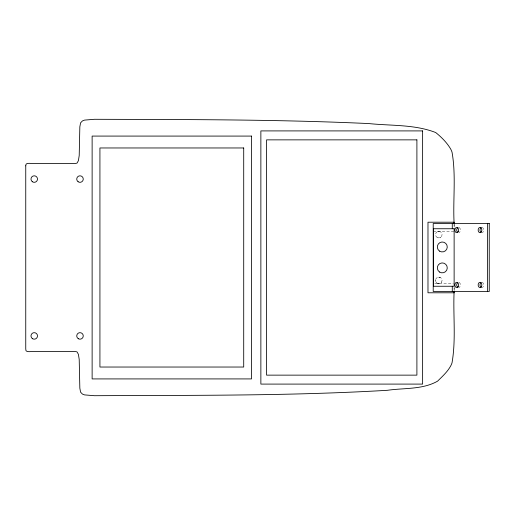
<?xml version="1.0" encoding="UTF-8"?>
<svg xmlns="http://www.w3.org/2000/svg" width="515" height="515" viewBox="0 0 515 515"><rect width="100%" height="100%" fill="white"/><g stroke="black" fill="none" stroke-linecap="round" stroke-linejoin="round"><path stroke-width="0.39" stroke-dasharray="2.58 1.93" d="M454.127 290.421L454.133 288.052M441.638 281.988L441.246 282.535M440.583 237.364L440.853 237.164L439.997 237.666M437.924 277.225L438.51 277.122M438.201 231.415L437.866 231.493L438.793 231.357M433.212 231.357L454.127 231.357M434.808 283.643L453.361 283.643M438.445 283.623L438.793 283.643L437.802 283.488M439.791 277.263L439.411 277.167L440.409 277.534M435.542 280.656L435.587 280.984L435.548 280.025M454.127 224.579L454.133 226.948M454.127 223.516L454.127 228.222M454.127 286.778L454.127 291.484M459.071 227.54A2.614 1.848 -90 0 1 460.41 230.051A2.614 1.848 -90 0 1 459.071 232.561M459.071 282.439A2.614 1.848 -90 0 1 460.41 284.95A2.614 1.848 -90 0 1 459.071 287.46M482.195 227.482A2.614 1.848 -90 0 1 483.707 230.051A2.614 1.848 -90 0 1 482.195 232.619M482.195 282.381A2.614 1.848 -90 0 1 483.707 284.95A2.614 1.848 -90 0 1 482.195 287.518M437.138 283.192A3.27 3.27 0 0 0 442.063 280.405A3.27 3.27 0 0 0 437.184 277.527A3.27 3.27 0 0 0 437.138 283.192M437.158 237.454A3.27 3.27 0 0 0 442.063 234.628A3.27 3.27 0 0 0 437.158 231.795A3.27 3.27 0 0 0 437.158 237.454"/><path stroke-width="0.77" d="M487.402 223.516L487.402 291.484M452.279 223.516L452.279 228.744M452.279 286.256L452.279 291.484M457.887 232.484A2.614 1.848 -90 0 1 456.721 229.922A2.614 1.848 -90 0 1 458.054 227.54M458.054 287.46A2.614 1.848 -90 0 1 456.721 285.078A2.614 1.848 -90 0 1 457.887 282.516M481.177 232.484A2.614 1.848 -90 0 1 480.012 229.922A2.614 1.848 -90 0 1 481.345 227.54M481.345 287.46A2.614 1.848 -90 0 1 480.012 285.078A2.614 1.848 -90 0 1 481.177 282.516M25.75 165.836L25.75 348.996C25.068 353.045 30.668 351.204 32.87 351.61L75.937 351.616L77.096 351.957L78.409 354.372L79.207 359.444L79.838 388.175L80.578 392.14L82.413 394.059L84.563 394.902L94.438 395.707C192.108 395.198 289.894 396.029 387.435 390.299C403.998 387.859 422.622 389.726 437.596 381.145C442.282 376.484 447.355 371.972 450.593 366.12A23.42 23.42 0 0 0 452.016 362.882C456.129 339.346 452.988 315 454.127 291.207L454.127 292.79L427.984 292.79L427.984 222.21L454.127 222.21L454.127 223.813C452.794 200.039 456.226 175.647 452.016 152.118A23.42 23.42 0 0 0 450.593 148.88C446.833 142.513 441.413 137.144 435.709 132.535C414.62 124.308 391.085 125.885 368.894 123.574C277.476 119.345 185.928 119.589 94.438 119.293L84.563 120.098L82.413 120.941L80.578 122.86L79.838 126.825L79.207 155.556L78.409 160.629L77.096 163.043L75.937 163.384L32.87 163.39C30.745 163.873 25.216 161.91 25.75 165.836M422.622 130.907L260.867 130.907L260.867 384.093L422.622 384.093L422.622 130.907M251.507 136.082L92.127 136.082L92.127 378.918L251.507 378.918L251.507 136.082M416.899 139.861L266.583 139.861L266.583 375.139L416.899 375.139L416.899 139.861M243.711 147.966L99.929 147.966L99.929 367.034L243.711 367.034L243.711 147.966M489.25 223.516L433.212 223.516L433.212 291.484L489.25 291.484L489.25 223.516M454.127 228.744L433.566 228.744L433.566 286.256L454.127 286.256L454.127 228.744M32.368 181.744A3.27 3.27 0 0 0 37.498 179.368A3.27 3.27 0 0 0 32.876 176.111A3.27 3.27 0 0 0 32.368 181.744M78.113 181.744A3.27 3.27 0 0 0 83.25 179.368A3.27 3.27 0 0 0 78.621 176.111A3.27 3.27 0 0 0 78.113 181.744M32.612 338.754A3.27 3.27 0 0 0 37.511 335.928A3.27 3.27 0 0 0 32.612 333.096A3.27 3.27 0 0 0 32.612 338.754M78.364 338.754A3.27 3.27 0 0 0 83.263 335.928A3.27 3.27 0 0 0 78.364 333.096A3.27 3.27 0 0 0 78.364 338.754M439.61 272.068A4.97 4.97 0 0 0 447.258 268.122A4.97 4.97 0 0 0 440.016 263.474A4.97 4.97 0 0 0 439.61 272.068M439.643 251.172A4.97 4.97 0 0 0 447.258 247.174A4.97 4.97 0 0 0 439.984 242.571A4.97 4.97 0 0 0 439.643 251.172M458.228 231.557A2.614 1.848 -90 0 0 456.882 227.45A2.614 1.848 -90 0 0 455.041 231.151A2.614 1.848 -90 0 0 458.228 231.557M458.228 286.456A2.614 1.848 -90 0 0 456.882 282.349A2.614 1.848 -90 0 0 455.041 286.05A2.614 1.848 -90 0 0 458.228 286.456M481.519 231.557A2.614 1.848 -90 0 0 480.173 227.45A2.614 1.848 -90 0 0 478.332 231.151A2.614 1.848 -90 0 0 481.519 231.557M481.519 286.456A2.614 1.848 -90 0 0 480.173 282.349A2.614 1.848 -90 0 0 478.332 286.05A2.614 1.848 -90 0 0 481.519 286.456"/></g></svg>
